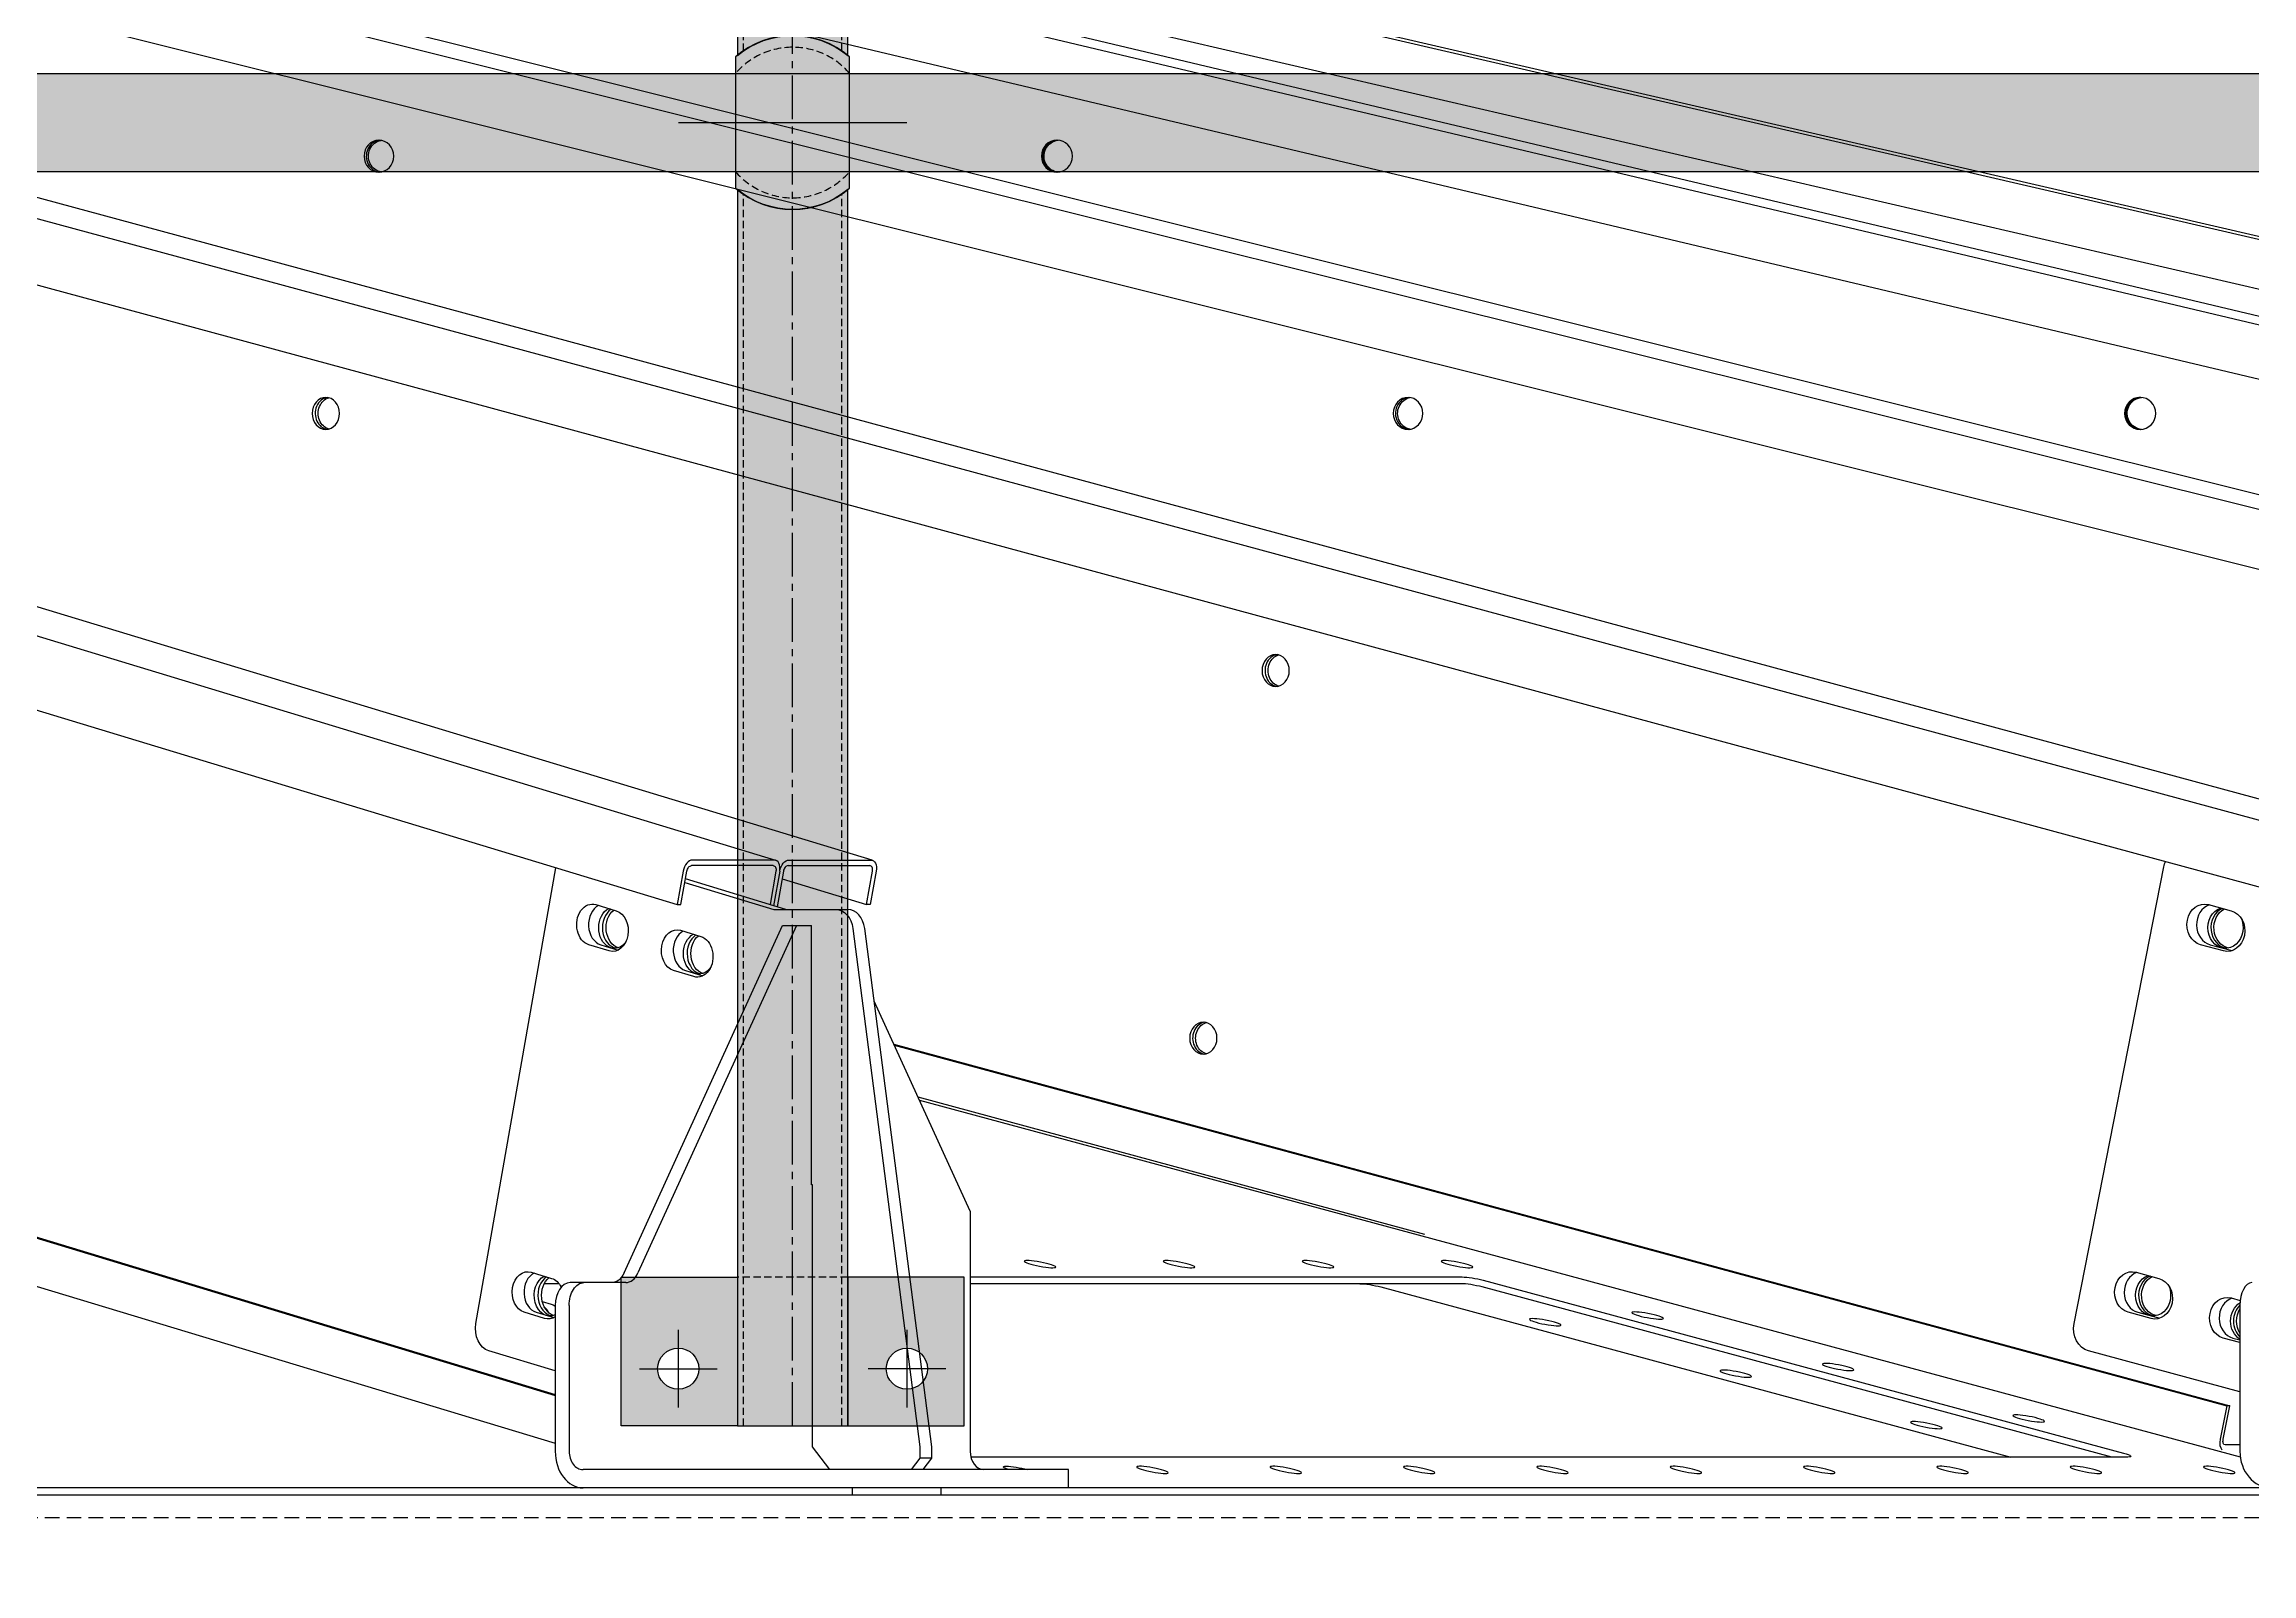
# Model space of a CAD drawing. Header units: millimetres. Extents: x -272986 to 200319, y -34579 to 49604.
# Drawn here: x 13420 to 14386, y 13610 to 14279 of the extents above; entities that cross this region are included whole.
import ezdxf

# ---------------------------------------------------------------- set-up
doc = ezdxf.new("R2010")
doc.units = ezdxf.units.MM
for name, pattern in [('CENTER2', [28.575000000000003, 19.05, -3.175, 3.175, -3.175]), ('HIDDEN', [9.524999999999999, 6.35, -3.175]), ('HIDDEN2', [4.762499999999999, 3.175, -1.5875])]:
    doc.linetypes.add(name, pattern=pattern)
doc.layers.get('Defpoints').update_dxf_attribs({"color": 9})
for name, color, linetype in [('X 0001 M', 7, 'Continuous'), ('X 0515 M', 7, 'Continuous'), ('X 1001 M', 8, 'HIDDEN2'), ('X 1515 M', 8, 'HIDDEN'), ('X 2001 M', 1, 'CENTER2'), ('X 3001 D', 5, 'Continuous'), ('X 5001 H', 8, 'Continuous')]:
    doc.layers.add(name, color=color, linetype=linetype)
doc.layers.add('X 5999 H', color=7, linetype='Continuous', true_color=0xffffff)
doc.styles.add('BIT STD. 3.0', font='isocpeur.ttf', dxfattribs={"height": 2.5})
doc.dimstyles.new('BIT STD. 3.0', dxfattribs={"dimtxt": 3, "dimasz": 3, "dimexe": 1, "dimexo": 0.75, "dimgap": 1, "dimtad": 1, "dimdec": 0, "dimdsep": 46, "dimtxsty": 'BIT STD. 3.0', "dimcen": 0, "dimadec": 0, "dimazin": 0, "dimtfac": 1, "dimtdec": 0, "dimtmove": 0, "dimatfit": 3, "dimfxl": 1, "dimtfill": 1, "dimlwd": -1, "dimlwe": -1, "dimarcsym": 0})

# ---------------------------------------------------------------- blocks, each defined once
blk = doc.blocks.new('A$C79477E6E')
at = {"extrusion": (0, 1, 0)}
for p, q in [((903.5312063859819, 1807.148346581193), (5941.765514146438, 277.4811770428805)), ((5983.979637287925, 277.4811770428623), (945.7453295274463, 1807.148346581178)), ((1005.778426295106, 1807.190208002028), (6655.13038112038, 277.5230384637161)), ((6689.092787826947, 277.523038463698), (1039.740833001648, 1807.190208002014)), ((1083.343408352703, 1807.21483543778), (7204.707215990795, 277.5476658994667)), ((7229.581639094551, 277.5476658994485), (1108.217831456437, 1807.214835437764)), ((1134.300195464933, 1807.228758430649), (7576.947563330057, 277.5615888923367)), ((7592.12151198072, 277.5615888923185), (1149.474144115571, 1807.228758430632)), ((1157.385355568429, 1807.235084336009), (7762.676923543022, 277.5679147976971)), ((7767.776764765349, 277.5679147976789), (1162.485196790742, 1807.235084335995)), ((1014.02843625953, 1741.149352064307), (5898.780234710128, 258.0812768213946)), ((1334.448691796191, 1689.133435874106), (6619.59664632897, 258.0812768213946)), ((1775.685961908388, 1607.919369280638), (7177.416619333144, 258.0812768213946)), ((2524.775437146218, 1453.231355403514), (7558.504774688907, 258.0812768213946)), ((4532.594486681122, 1003.980059078869), (7753.477457252335, 258.0812768213946)), ((5810.711165794721, 74.91050668208663), (5845.696798330016, 274.1980321996198)), ((5901.34604656557, 272.6968277930373), (5898.780234710201, 258.0812768212581)), ((5900.403854831024, 258.0812768212581), (5902.969666686393, 272.6968277930373)), ((5940.740564774609, 275.1327529549999), (5905.020922116444, 275.1327529549999)), ((5941.168200083837, 277.5686781169625), (5905.448557425672, 277.5686781169625)), ((5941.936549586204, 272.6968277930373), (5939.370653540867, 258.0807972526691)), ((5943.560169707056, 272.6968277930373), (5940.912113650335, 257.6127918407419)), ((5945.183789827879, 272.6968277930373), (5942.453573759773, 257.144786428822)), ((5947.235045257945, 275.1327529549999), (5982.95468791611, 275.1327529549999)), ((5947.662680567173, 277.5686781169625), (5983.382323225331, 277.5686781169625)), ((5981.584860872335, 258.0812768212581), (5984.150672727705, 272.6968277930373)), ((5985.774292848528, 272.6968277930373), (5983.208480993158, 258.0812768212581)), ((6509.633143250383, 74.91050668208663), (6548.9526155596, 274.6563699630606)), ((5902.112698877918, 267.815309820633), (5941.028549646358, 256)), ((5946.224134032997, 256), (5902.375610914361, 269.3129271387807)), ((5944.58981824588, 269.313406707477), (5981.584860872437, 258.0812768213509)), ((5131.858151171498, 260.0094137085234), (5845.392060055547, 43.3721300690795)), ((5131.928844446073, 260.4809005565712), (5845.392060055547, 43.86508022641829)), ((5863.159502849874, 258.0895718374832), (5872.050504569455, 255.3901591853555)), ((5898.780234710201, 258.0812768212581), (5900.403854831024, 258.0812768212581)), ((5941.028549646358, 256), (5973.262877517733, 256)), ((5983.208480993158, 258.0812768212581), (5981.584860872335, 258.0812768212581)), ((6568.443253572859, 258.0895718374832), (6578.41269819903, 255.3901591853555)), ((5875.477356677486, 97.00001194459765), (5944.85502865729, 249)), ((5950.938276382094, 249), (5881.56060440229, 97.00001194459765)), ((5900.205343348116, 246.8420191202895), (5909.096345067697, 244.1426064681636)), ((5944.85502865729, 249), (5957.432756865393, 249)), ((5957.432756865393, 135.5), (5957.432756865393, 249)), ((5975.563536116282, 247.6779934804836), (6004.902650756758, 21)), ((6010.098235143396, 21), (5980.75912050292, 247.6779934804836)), ((5868.971530343017, 237.8514980192213), (5860.080528623435, 240.5509106713489)), ((5865.276113010081, 240.5509106713489), (5872.961466943507, 238.2175468617024)), ((6574.960256727969, 237.8514980192213), (6564.990812101812, 240.5509106713489)), ((6569.170800619537, 240.5509106713489), (6578.758069358442, 237.9549792525395)), ((5906.017370841251, 226.6039453020294), (5897.126369121677, 229.3033579541552)), ((5902.321953508315, 229.3033579541552), (5910.007307441749, 226.9699941445087)), ((5213.261883117299, 213.8418656280992), (5845.392060055518, 22.51315940549648)), ((6026.826280829471, 124), (5984.869005135271, 215.9244653555434)), ((5993.484845959134, 197.04796424302), (6577.74737435261, 38.84801224470357)), ((5993.669046550731, 196.6443979813757), (6576.441127940798, 38.84801224469265)), ((6004.015818371361, 173.9755890076976), (6225.590450152977, 113.9801342105529)), ((6004.654203060029, 172.5769478846214), (6582.336551908589, 16.64190636015883)), ((5957.947582380959, 135.5), (5957.432756865393, 135.5)), ((5957.947582380959, 21), (5957.947582380959, 135.5)), ((6026.826280829471, 124), (6026.826280829471, 19)), ((5834.935572440849, 97.31851114791971), (5843.826574160423, 94.61909849579206)), ((6536.795873421546, 97.31851114791971), (6546.76531804771, 94.61909849579206)), ((5847.05444140219, 92.30682208662984), (5840.649448691238, 92.30682208662984)), ((5876.247117605893, 92.75), (5851.886540538824, 92.75)), ((6026.826280829471, 95.22993228098494), (6242.099300202379, 95.22993228098312)), ((6241.553332524771, 92.30682208662802), (6026.826280829471, 92.30682208662984)), ((6206.538641082665, 90.85254444689781), (6481.99439748628, 16.49706326063097)), ((6526.207679215291, 16.49706326062915), (6250.751922811691, 90.85254444689599)), ((6251.297890489284, 93.7756546412511), (6531.303140648033, 18.19210038171332)), ((5840.747599933984, 77.0804373296578), (5831.85659821441, 79.77984998178545)), ((5837.052182601048, 79.77984998178545), (5844.737536534481, 77.44648617213898)), ((5839.741459046967, 84.56096986650482), (5843.659041489405, 83.3715457786002)), ((5845.392060055518, 82.75), (5845.392060055518, 19)), ((5851.475307780322, 82.75), (5851.475307780322, 19)), ((6543.312876576656, 77.0804373296578), (6533.343431950492, 79.77984998178545)), ((6537.523420468224, 79.77984998178545), (6547.110689207129, 77.18391856297421)), ((6578.335226030558, 86.07095843072602), (6582.320570030421, 84.9918523802171)), ((6582.187576122011, 82.75), (6582.187576122011, 19)), ((6582.187576122011, 66.55438901549678), (6574.882784559504, 68.53229726459176)), ((6579.062773077228, 68.53229726459176), (6582.187576122011, 67.68619869132272)), ((5845.392060055518, 54.11793836893594), (5816.409792657458, 62.91729549079719)), ((6582.187576122011, 45.00200275183488), (6516.022990732719, 62.91729549079719)), ((6576.441127940885, 38.84801224457806), (6573.564093381672, 24.23246127280072)), ((6574.870339793462, 24.23246127280072), (6577.747374352675, 38.84801224457806)), ((6577.747374352675, 38.84801224457806), (6576.441127940885, 38.84801224457806)), ((5965.551642036957, 11), (5957.947582380959, 21)), ((6004.902650756758, 21), (6004.902650756758, 16)), ((6010.098235143396, 16), (6010.098235143396, 21)), ((6582.187576122011, 21.79653611083631), (6575.697080445385, 21.79653611083631)), ((6069.872910557377, 11), (5857.558555505118, 11)), ((6004.902650756758, 16), (6001.100620928763, 11)), ((6010.098235143396, 16), (6004.902650756758, 16)), ((6006.296205315401, 11), (6010.098235143396, 16)), ((6533.140497538221, 16.49706326062915), (6027.131678623311, 16.49706326063279)), ((6069.872910557377, 3), (6069.872910557377, 11)), ((7883.500000002063, 3), (-7883.500000002063, 3)), ((-7883.500000002063, 0), (7883.500000002063, 0)), ((5975.249595085075, 3), (5975.249595085075, 0)), ((6013.985480551255, 3), (6013.985480551255, 0))]:
    blk.add_line(p, q, dxfattribs=at)
at = {"extrusion": (0, 0, -1)}
for centre, major_axis, ratio, start_param, end_param in [((5768.281513803344, 585.3971164441409), (7.549516567451064e-15, -7.000000000000066), 0.9238795325112732, -4.25860337486619, 2.024581932313395), ((5770.194930965186, 585.3971164441409), (1.076916333886402e-14, -7.000000000001392), 0.9238795325112744, 2.024581932313577, 2.993114284786654), ((6064.827627509814, 585.3971164441409), (4.662936703425657e-14, -7.000000000000065), 0.972369920397668, -4.258603374866182, 2.024581932313405), ((6065.994854329107, 585.3971164441427), (3.563815909046752e-14, -6.999999999999787), 0.9723699203976691, 2.024581932313325, 3.055744830904387), ((5770.194930965186, 585.3971164441427), (1.332267629550188e-15, -7.000000000000158), 0.9238795325112741, 0.1484783688018698, 2.02458193231338), ((6065.994854329107, 585.3971164441409), (2.797762022055394e-14, -7.000000000000194), 0.972369920397669, 0.085847822683498, 2.024581932313416), ((5745.094691488001, 472.921589272215), (6.217248937900877e-15, -7.000000000000066), 0.8526401643540735, -4.258603374866144, 2.024581932313442), ((5747.707184311595, 472.921589272215), (4.88498130835069e-15, -7.000000000000367), 0.8526401643540746, 0.2206433529070535, 2.024581932313357), ((5747.707184311595, 472.921589272215), (7.327471962526033e-15, -7.000000000000734), 0.852640164354075, 2.024581932313467, 2.920949300682485), ((6218.381793776734, 472.921589272215), (7.549516567451064e-15, -7.000000000000066), 0.9238795325112732, -4.25860337486618, 2.024581932313406), ((6220.295210938577, 472.921589272215), (1.509903313490213e-14, -7.000000000000195), 0.9238795325112743, 0.1484783688020379, 2.024581932313411), ((6220.295210938577, 472.921589272215), (1.620925615952729e-14, -6.999999999999915), 0.9238795325112742, 2.024581932313422, 2.993114284787192), ((6538.551698676372, 472.921589272215), (4.662936703425657e-14, -7.000000000000065), 0.972369920397668, -4.258603374866171, 2.024581932313416), ((6539.718925495665, 472.921589272215), (4.485301019485632e-14, -7.000000000000157), 0.9723699203976689, 0.08584782268370206, 2.024581932313397), ((6539.718925495665, 472.921589272215), (3.952393967665557e-14, -7.000000000000178), 0.9723699203976691, 2.024581932313437, 3.055744830904928), ((6160.488217578091, 360.4460621002891), (6.217248937900877e-15, -7.000000000000066), 0.8526401643540735, -4.258603374866144, 2.024581932313442), ((6163.100710401694, 360.4460621002891), (5.10702591327572e-15, -7.000000000000806), 0.852640164354075, 2.02458193231341, 2.920949300682644), ((6163.100710401694, 360.4460621002891), (6.217248937900877e-15, -7.000000000000391), 0.8526401643540751, 0.2206433529069218, 2.024581932313371), ((5904.593286807216, 272.6968277930373), (0.7262923405322852, 2.392174624913892), 0.6328027369261509, -1.760609734463809, -0.18981340766864), ((5940.312929465381, 272.6968277930373), (0.726292340532335, 2.392174624914055), 0.632802736926151, -0.189813407669047, 1.380982919126031), ((5946.807409948717, 272.6968277930373), (1.452584681064967, 4.78434924982909), 0.6328027369261495, -1.760609734463646, -0.1898134076688631), ((5982.527052606874, 272.6968277930373), (1.452584681064999, 4.784349249829199), 0.6328027369261494, -0.1898134076688285, 1.380982919125909), ((6557.260486081406, 272.4068594196215), (-1.043609643147647e-14, 10.00000000000058), 0.8526401643540781, -1.343903524035618, -1.092497819629564), ((5861.620015736658, 249.320241254416), (6.661338147750939e-15, -9.000000000000007), 0.7604059656000147, 0.2268928027592027, 3.368485456348996), ((5871.261100983134, 247.9705349283522), (-4.440892098500626e-16, -9.000000000000455), 0.7604059656000083, -0.846659110213758, 2.775401650904604), ((5874.50834122481, 247.9705349283522), (4.884981308350687e-15, -9.000000000000101), 0.7604059656000105, 0.2395285212923118, 2.605077743307525), ((5870.511017456232, 246.6208286022902), (-6.439293542825908e-15, 9.000000000000016), 0.7604059656000147, 0.2268928027592028, 3.368485456348996), ((5968.067293131095, 246), (-3.349743072128565e-15, 10.00000000000003), 0.7604059656000147, 1.058985040803676e-16, 1.402199387185464), ((6566.717032837336, 249.320241254416), (8.215650382226158e-15, -9.000000000000007), 0.8526401643540782, 0.2268928027592289, 3.368485456349022), ((6575.881743668189, 247.9705349283522), (-6.433201031573354e-14, -9.00000000000004), 0.852640164354073, -1.570796326794893, 2.868243432235834), ((6578.494236491792, 247.9705349283522), (8.215650382226158e-15, -9.000000000000197), 0.8526401643540751, 0.1710554003417341, 2.726457575736849), ((6576.6864774635, 246.6208286022902), (-8.215650382226158e-15, 9.000000000000016), 0.8526401643540781, 0.2268928027592289, 3.368485456349022), ((6575.881743668189, 247.9705349283522), (-7.895906151134113e-13, -9.000000000001506), 0.852640164354073, -2.089408466944439, -1.570796326795022), ((5898.665856234893, 238.0726885372223), (7.105427357601002e-15, -9.000000000000007), 0.7604059656000149, 0.2268928027592028, 3.368485456348996), ((5908.306941481376, 236.7229822111603), (4.440892098500626e-16, -9.000000000000151), 0.7604059656000085, -0.8466591102126264, 2.775401650904279), ((5911.554181723051, 236.7229822111603), (5.773159728050814e-15, -9.000000000000057), 0.7604059656000106, 0.2395285212923187, 2.605077743307194), ((5907.556857954474, 235.3732758850965), (-5.551115123125783e-15, 9.000000000000016), 0.7604059656000147, 0.2268928027592026, 3.368485456348996), ((6128.840837426778, 199.6750014107238), (6.217248937900877e-15, -7.000000000000066), 0.8526401643540735, -4.258603374866144, 2.024581932313442), ((6131.453330250373, 199.6750014107238), (8.659739592076221e-15, -6.999999999999633), 0.8526401643540749, 2.024581932313381, 2.920949300683075), ((6131.453330250373, 199.6750014107238), (7.993605777301127e-15, -6.999999999999569), 0.8526401643540749, 0.2206433529069274, 2.024581932313446), ((5833.396085327626, 88.54918056485076), (5.995204332975846e-15, -8.999999999999993), 0.7604059656000147, 0.226892802759203, 3.368485456348996), ((5870.163869881097, 102.75), (1.77635683940025e-15, -9.999999999999996), 0.6494480483302025, -0.9581936386914629, -2.542410726391608e-14), ((6057.434592686328, 100.8537086395827), (-6.881005637590263, 1.285208705016824), 0.1322229122309667, -4.096366474251693, 2.186818832927893), ((6118.227875339817, 100.8537086395827), (-6.881005637590263, 1.285208705016824), 0.1322229122309667, -4.096366474251693, 2.186818832927893), ((6179.021157993298, 100.8537086395827), (-6.881005637590263, 1.285208705016824), 0.1322229122309667, -4.096366474251693, 2.186818832927893), ((6239.814440646787, 100.8537086395827), (-6.881005637590263, 1.285208705016824), 0.1322229122309667, -4.096366474251693, 2.186818832927893), ((6535.069652686016, 88.54918056485076), (7.549516567451064e-15, -8.999999999999993), 0.852640164354078, 0.2268928027592293, 3.368485456349022), ((5843.037170574109, 87.19947423878693), (3.996802888650564e-15, -9.000000000000117), 0.7604059656000085, -0.3512782525693936, 2.775401650904501), ((5846.284410815777, 87.19947423878511), (4.662936703425657e-15, -9.000000000000284), 0.7604059656000103, 0.2395285212923132, 2.605077743307475), ((5842.2870870472, 85.84976791272675), (-5.329070518200752e-15, 8.999999999999895), 0.7604059656000148, 0.226892802759205, 0.9913917402245058), ((5857.969788263621, 82.75), (-3.349743072128536e-15, 9.999999999999945), 0.6494480483302024, -1.570796326794897, 5.773159728050814e-15), ((6202.858024384306, 90.73216470622174), (6.881005637591752, -1.2852087050172), 0.1322229122309663, -2.525570147460683, -1.031296693577444), ((6247.617273790926, 93.65527490057684), (6.881005637592443, -1.285208705017361), 0.1322229122309669, -2.525570147461216, -1.031296693577333), ((6544.234363516869, 87.19947423878693), (3.023540182865519e-14, -9.000000000000066), 0.8526401643540732, -1.570796326794897, 2.868243432236065), ((6546.846856340479, 87.19947423878511), (9.103828801926284e-15, -9.000000000000048), 0.852640164354075, 0.1710554003419793, 2.726457575737163), ((6545.039097312187, 85.84976791272493), (-7.549516567451064e-15, 8.999999999999993), 0.852640164354078, 0.2268928027592293, 3.368485456349022), ((6544.234363516876, 87.19947423878693), (-7.953637748414621e-13, -8.999999999999506), 0.8526401643540731, -2.089408466943256, -1.570796326794983), ((6576.609005295028, 77.30162784765889), (7.327471962526033e-15, -8.999999999999995), 0.852640164354078, 0.2268928027592291, 3.368485456349022), ((5842.2870870472, 85.84976791272493), (7.993605777301127e-15, -9), 0.7604059656000146, -0.4709140913479866, 0.2268928027592471), ((5842.11955437619, 74.60221519553124), (5.995204332975845e-15, 8.999999999999755), 0.7604059656000336, 0.2268928027592015, 0.4985824897792441), ((6323.149336527367, 78.35860320519532), (-6.881005637590263, 1.285208705016824), 0.1322229122309667, -4.096366474251693, 2.186818832927893), ((6585.773716125888, 75.95192152159325), (7.918110611626616e-13, 9.000000000000082), 0.8526401643540727, -2.655330114264085, -0.48087831320731), ((6588.386208949491, 75.95192152159325), (7.855938122247608e-13, 9.00000000000101), 0.852640164354075, -2.201233611966472, -0.9403590416238181), ((5818.120333894371, 72.66099613864935), (6.217248937900877e-15, -10.00000000000001), 0.7604059656000148, 0.2268928027592808, 1.797689129554171), ((6278.390087120748, 75.43549301084022), (6.881005637590262, -1.285208705016829), 0.1322229122309675, -4.09636647425169, 2.186818832927897), ((6517.94101377219, 72.66099613864935), (1.043609643147647e-14, -10.00000000000001), 0.8526401643540782, 0.2268928027592989, 1.797689129554189), ((6361.724983001328, 52.94038757645285), (6.881005637590262, -1.285208705016829), 0.1322229122309675, -4.09636647425169, 2.186818832927897), ((6406.48423240794, 55.86349777080795), (-6.881005637590263, 1.285208705016824), 0.1322229122309667, -4.096366474251693, 2.186818832927893), ((6445.059878881908, 30.44528214206548), (6.881005637590262, -1.285208705016829), 0.1322229122309675, -4.09636647425169, 2.186818832927897), ((6489.819128288527, 33.36839233642058), (-6.881005637590263, 1.285208705016824), 0.1322229122309667, -4.096366474251693, 2.186818832927893), ((6576.176586205253, 24.2324612727989), (-0.6533931745822087, -2.41310533533226), 0.5091069603525009, -0.1369868318259533, 1.433809494969011), ((6106.599497810032, 10.87328690203321), (-6.881005637590263, 1.285208705016824), 0.1322229122309667, -4.096366474251693, 2.186818832927893), ((6164.918813604909, 10.87328690203321), (-6.881005637590263, 1.285208705016824), 0.1322229122309667, -4.096366474251693, 2.186818832927893), ((6223.238129399793, 10.87328690203321), (-6.881005637590263, 1.285208705016824), 0.1322229122309667, -4.096366474251693, 2.186818832927893), ((6281.557445194678, 10.87328690203321), (-6.881005637590263, 1.285208705016824), 0.1322229122309667, -4.096366474251693, 2.186818832927893), ((6339.876760989562, 10.87328690203321), (-6.881005637590263, 1.285208705016824), 0.1322229122309667, -4.096366474251693, 2.186818832927893), ((6398.196076784447, 10.87328690203321), (-6.881005637590263, 1.285208705016824), 0.1322229122309667, -4.096366474251693, 2.186818832927893), ((6456.515392579331, 10.87328690203321), (-6.881005637590263, 1.285208705016824), 0.1322229122309667, -4.096366474251693, 2.186818832927893), ((6514.834708374216, 10.87328690203321), (-6.881005637590263, 1.285208705016824), 0.1322229122309667, -4.096366474251693, 2.186818832927893), ((6527.62252394966, 18.07172064103543), (6.881005637594947, -1.285208705017688), 0.132222912230968, -1.03129669357287, 0.6160225061324913), ((6573.1540241691, 10.87328690203321), (-6.881005637590263, 1.285208705016824), 0.1322229122309667, -4.096366474251693, 2.186818832927893)]:
    blk.add_ellipse(centre, major_axis=major_axis, ratio=ratio, start_param=start_param, end_param=end_param, dxfattribs=at)
for centre, major_axis, ratio, start_param, end_param in [((5769.238222384261, 585.3971164441409), (-6.750155989720953e-13, 7.000000000000209), 0.9238795325112729, 0.07403432037984725, 1.11701072127629), ((6065.411240919468, 585.3971164441409), (-3.913536161803677e-14, 7.000000000000576), 0.9723699203976691, 0.04288435030812369, 1.117010721276382), ((5769.238222384276, 585.3971164441427), (6.821210263296962e-13, -7.000000000000169), 0.9238795325112743, -2.02458193231349, -0.07403432037964985), ((5769.238222384261, 585.3971164441409), (-7.93809462606987e-15, 6.999999999999981), 0.9238795325112727, 1.117010721276338, 3.067558333209734), ((6065.411240919468, 585.3971164441427), (7.536193891155563e-13, -7.000000000000353), 0.9723699203976689, -2.02458193231349, -0.04288435030450732), ((6065.411240919453, 585.3971164441409), (-1.998401444325281e-14, 7.000000000000097), 0.9723699203976681, 1.117010721276381, 3.098708303284466), ((5746.400937899813, 472.921589272215), (6.217248937900877e-13, -7.000000000000353), 0.852640164354075, -2.024581932313438, -0.109648292426995), ((5746.400937899791, 472.921589272215), (-1.665334536937735e-15, 6.999999999999873), 0.8526401643540727, 1.11701072127634, 3.0319443611638), ((5746.400937899813, 472.921589272215), (-7.216449660063518e-15, 7.00000000000045), 0.852640164354075, 0.1096482924276691, 1.117010721276328), ((6219.338502357667, 472.921589272215), (6.830092047493967e-13, -7.000000000000195), 0.9238795325112744, -2.024581932313505, -0.07403432038010727), ((6219.338502357645, 472.921589272215), (-6.827871601444712e-15, 6.999999999999897), 0.9238795325112726, 1.117010721276393, 3.067558333210155), ((6219.338502357667, 472.921589272215), (-1.387778780781446e-14, 6.999999999999853), 0.9238795325112743, 0.0740343203809036, 1.117010721276354), ((6539.135312086026, 472.921589272215), (7.425171588693048e-13, -7.000000000000167), 0.9723699203976692, -2.024581932313503, -0.04288435030517967), ((6539.135312086004, 472.921589272215), (-1.80411241501588e-14, 6.999999999999827), 0.9723699203976681, 1.117010721276362, 3.098708303284733), ((6539.135312086026, 472.921589272215), (-4.068967385251199e-14, 7.000000000000006), 0.9723699203976692, 0.04288435030705688, 1.117010721276427), ((6161.794463989903, 360.4460621002909), (-6.994405055138486e-15, 6.99999999999898), 0.8526401643540751, 0.1096482924270784, 1.117010721276509), ((6161.794463989903, 360.4460621002891), (6.226130722097878e-13, -6.999999999999935), 0.8526401643540749, -2.024581932313504, -0.1096482924272257), ((6161.794463989881, 360.4460621002891), (-2.442490654175344e-15, 6.999999999999925), 0.852640164354073, 1.1170107212763, 3.031944361163801), ((5904.593286807216, 272.6968277930373), (1.452584681064968, 4.78434924982909), 0.6328027369261509, 0.1898134076688229, 1.76060973446356), ((5940.312929465381, 272.6968277930373), (1.452584681064901, 4.784349249828873), 0.6328027369261506, -1.380982919126054, 0.18981340766882), ((5946.807409948717, 272.6968277930373), (0.7262923405323178, 2.392174624914002), 0.6328027369261494, 0.189813407668481, 1.76060973446365), ((5982.527052606874, 272.6968277930373), (0.7262923405323511, 2.39217462491411), 0.6328027369261493, -1.380982919126171, 0.1898134076689073), ((5866.815600123296, 249.320241254416), (-6.217248937900877e-15, 8.999999999999991), 0.7604059656000149, 0.3661910026831685, 2.914699850830507), ((5872.884721103957, 247.9705349283522), (7.074341112911497e-13, -8.999999999999831), 0.7604059656000084, -2.685754461787808, -0.1189022879947772), ((5973.262877517733, 246), (-7.105427357601002e-15, 10.00000000000002), 0.7604059656000147, -1.402199387185472, -7.327471962526033e-15), ((6570.897021355067, 249.320241254416), (-1.021405182655144e-14, 9.000000000000007), 0.8526401643540781, 0.2733492213522412, 2.914699850830478), ((6577.187990079972, 247.9705349283522), (4.440892098500626e-16, 9), 0.8526401643540731, 0.3481394054536885, 3.056378340125583), ((5903.861440621538, 238.0726885372223), (-3.996802888650564e-15, 9.000000000000007), 0.7604059656000148, 0.3661910026831725, 2.91469985083048), ((5909.930561602199, 236.7229822111603), (7.0921046813055e-13, -9.000000000000032), 0.7604059656000084, -2.685754461787518, -0.1189022879946928), ((6130.14708383859, 199.6750014107256), (-6.772360450213456e-15, 6.999999999999636), 0.8526401643540751, 0.1096482924266085, 1.117010721276451), ((6130.14708383859, 199.6750014107238), (6.217248937900877e-13, -6.999999999999988), 0.8526401643540749, -2.02458193231353, -0.1096482924276088), ((6130.147083838561, 199.6750014107238), (-2.220446049250313e-15, 7.000000000000004), 0.852640164354073, 1.117010721276329, 3.031944361163956), ((5838.591669714271, 88.54918056485076), (-6.661338147750939e-15, 9.000000000000007), 0.7604059656000149, 0.3661910026831708, 2.914699850830486), ((5876.247117605893, 102.75), (3.349743072128555e-15, -10), 0.6494480483302023, -8.881784197001252e-16, 0.9581936386914365), ((6539.249641203747, 88.54918056485076), (-8.659739592076226e-15, 9.000000000000009), 0.8526401643540782, 0.2733492213522351, 2.914699850830559), ((5844.660790694961, 87.19947423878511), (7.127631818093505e-13, -9.0000000000001), 0.7604059656000105, -2.685754461787078, -0.1189022879966375), ((5851.886540538824, 82.75), (-3.349743072128555e-15, 10), 0.6494480483302024, -8.881784197001252e-16, 1.570796326794896), ((6247.071306113332, 90.73216470622174), (-6.881005637592502, 1.285208705017192), 0.1322229122309703, -2.110295960017913, -0.6160225061340303), ((6545.540609928659, 87.19947423878511), (-4.440892098500626e-16, 9.000000000000218), 0.8526401643540732, 0.3481394054535534, 3.056378340125688), ((6587.412561769164, 82.75), (-2.842451271575424e-15, 10), 0.5224985647159714, -1.77635683940025e-15, 1.570796326794895), ((5836.923969989544, 74.60221519553124), (5.773159728050814e-15, 8.999999999999705), 0.7604059656000336, -0.9815628296312342, -0.566151502245181), ((6580.788993812752, 77.30162784765889), (-9.992007221626406e-15, 8.999999999999991), 0.8526401643540781, 0.2733492213522355, 2.914699850830556), ((6587.079962537671, 75.95192152159325), (7.935874180020619e-13, -9.00000000000003), 0.8526401643540732, -2.450363982466815, -0.6913105161066224), ((6576.176586205253, 24.23246127280072), (-1.306786349164641, -4.826210670665343), 0.5091069603525011, -1.433809494968765, -0.2401593391122543), ((5857.558555505118, 19), (2.156861696797774e-14, -16), 0.7604059656000147, -1.570796326794897, -1.332267629550188e-15), ((5857.558555505118, 19), (-2.17102177258372e-17, -7.999999999999988), 0.7604059656000148, -1.570796326794897, 2.220446049250313e-15), ((6032.909528554275, 19), (-2.171021772583251e-17, -8.000000000000002), 0.7604059656000147, -1.570796326794897, 4.440892098500626e-16), ((6595.829818751674, 19), (2.272304028449333e-14, -16), 0.8526401643540782, -1.570796326794897, -1.332267629550188e-15)]:
    blk.add_ellipse(centre, major_axis=major_axis, ratio=ratio, start_param=start_param, end_param=end_param)
at = {"extrusion": (0, 0, -0.9999999999999999)}
blk.add_ellipse((6048.280182015147, 10.87328690203321), major_axis=(-6.881005637590254, 1.285208705016823), ratio=0.1322229122309665, start_param=-0.8742164537515809, end_param=2.106261466017708, dxfattribs=at)
blk = doc.blocks.new('*D706')
at = {"layer": 'Defpoints', "color": 0, "transparency": 16777216}
for p in [(15596.99999999999, 17732.44809638601), (-1.091393642127514e-10, 13630), (15596.99999999999, 13630)]:
    blk.add_point(p, dxfattribs=at)
at = {"layer": 'X 3001 D', "color": 0, "transparency": 16777216}
for p, q in [((-1.091366087574533e-10, 13675), (-1.088844877758586e-10, 17792.44809638601)), ((15596.99999999999, 13675), (15596.99999999999, 17792.44809638601)), ((179.9999999998911, 17732.44809638601), (15416.99999999999, 17732.44809638601))]:
    blk.add_line(p, q, dxfattribs=at)
for points in [[(179.9999999998911, 17762.44809638601), (179.9999999998911, 17702.44809638601), (-1.08888161716256e-10, 17732.44809638601)], [(15416.99999999999, 17762.44809638601), (15416.99999999999, 17702.44809638601), (15596.99999999999, 17732.44809638601)]]:
    blk.add_solid(points, dxfattribs=at)
at = {"layer": 'X 3001 D', "color": 0, "transparency": 16777216, "insert": (7798.499999999942, 17882.44809638601), "char_height": 150, "attachment_point": 5, "style": 'BIT STD. 3.0', "bg_fill": 3, "box_fill_scale": 1.1, "bg_fill_color": 256, "bg_fill_true_color": 13158600, "bg_fill_transparency": 0}
blk.add_mtext('INTERNAL TANK DIAMETER - %%C15597mm (20 PLATES ROUND)', dxfattribs=at)
blk = doc.blocks.new('*U756')
at = {"layer": 'X 0515 M'}
blk.add_line((0, 55), (15597.00000000012, 55), dxfattribs=at)
at = {"layer": 'X 1515 M'}
blk.add_line((0, 45), (15597.00000000012, 45), dxfattribs=at)
blk = doc.blocks.new('Heavy Duty - HR Std - front elev')
at = {"layer": 'X 5999 H', "ltscale": 10, "true_color": 0xc7c8ca}
h = blk.add_hatch(color=9, dxfattribs=at)
edge = h.paths.add_edge_path()
edge.add_arc((50.00000000000091, 545.0000000000038), 37.99999999999599, 50.540968735997524, 129.4590312640024, ccw=False)
edge.add_line((74.14999999999964, 574.3390098674099), (74.14999999999964, 1065.660990132583))
edge.add_arc((50.00000000000221, 1094.999999999992), 37.99999999999788, 230.5409687359938, 309.4590312639976, ccw=False)
edge.add_line((25.85000000000036, 1065.660990132586), (25.85000000000218, 574.3390098674099))
edge = h.paths.add_edge_path()
edge.add_line((74.93338984173715, 1066.323771674084), (74.93338984173715, 1123.676228325916))
edge.add_arc((50.00000000000091, 1095.000000000001), 37.99999999999988, 48.99371303907665, 131.0062869609233)
edge.add_line((25.06661015826467, 1123.676228325916), (25.06661015826467, 1066.323771674084))
edge.add_arc((50.00000000000091, 1094.999999999999), 37.99999999999988, 228.9937130390767, 311.0062869609233)
edge = h.paths.add_edge_path()
edge.add_arc((50, 544.9999999999958), 37.99999999999621, 230.540968735996, 309.459031264004, ccw=False)
edge.add_line((25.85000000000036, 515.6609901325901), (25.85000000000036, -25))
edge.add_line((25.85000000000036, -25), (-25, -25))
edge.add_line((-25, -25), (-25, 40))
edge.add_line((-25, 40), (25.85000000000036, 40))
edge.add_line((25.85000000000036, 40), (25.85000000000036, -25))
edge.add_line((25.85000000000036, -25), (74.14999999999964, -25))
edge.add_line((74.14999999999964, -25), (125, -25))
edge.add_line((125, -25), (125, 40))
edge.add_line((125, 40), (74.14999999999964, 40))
edge.add_line((74.14999999999964, 40), (74.14999999999964, -25))
edge.add_line((74.14999999999964, -25), (74.14999999999964, 515.6609901325901))
edge = h.paths.add_edge_path()
edge.add_line((74.93338984173715, 516.3237716740841), (74.93338984173715, 573.6762283259159))
edge.add_arc((50.00000000000091, 545.0000000000013), 37.99999999999979, 48.99371303907655, 131.0062869609235)
edge.add_line((25.06661015826467, 573.6762283259159), (25.06661015826467, 516.3237716740841))
edge.add_arc((50.00000000000091, 544.9999999999987), 37.99999999999979, 228.9937130390765, 311.0062869609234)
edge = h.paths.add_edge_path(flags=16)
edge.add_arc((100, 0), 9, 0, 360)
edge = h.paths.add_edge_path(flags=16)
edge.add_arc((0, 0), 9, 0, 360)
at = {"layer": 'X 0001 M'}
for points in [[(74.93338984173715, 1066.323771674084), (74.93338984173715, 1123.676228325916, 0.3739472142884485), (25.06661015826467, 1123.676228325916), (25.06661015826467, 1066.323771674084, 0.3739472142884484)], [(25.85000000000218, 574.3390098674099, -0.3586331317842767), (74.14999999999964, 574.3390098674099), (74.14999999999964, 1065.660990132583, -0.3586331317842717), (25.85000000000036, 1065.660990132586)], [(74.93338984173715, 516.3237716740841), (74.93338984173715, 573.6762283259159, 0.3739472142884485), (25.06661015826467, 573.6762283259159), (25.06661015826467, 516.3237716740841, 0.3739472142884484)]]:
    blk.add_lwpolyline(points, format="xyb", close=True, dxfattribs=at)
at = {"layer": 'X 0001 M', "ltscale": 10}
blk.add_lwpolyline([(74.14999999999964, 515.6609901325901, -0.3586331317842913), (25.85000000000036, 515.6609901325901), (25.85000000000036, -25), (-25, -25), (-25, 40), (25.85000000000036, 40), (25.85000000000036, -25), (74.14999999999964, -25), (125, -25), (125, 40), (74.14999999999964, 40), (74.14999999999964, -25)], format="xyb", close=True, dxfattribs=at)
for centre in [(0, 0), (100, 0)]:
    blk.add_circle(centre, 9, dxfattribs=at)
at = {"layer": 'X 1001 M'}
for p, q in [((28.50000000000182, 576.332890067788), (28.50000000000182, 1063.667109932212)), ((71.49999999999818, 576.332890067788), (71.49999999999818, 1063.667109932212)), ((28.5, -25), (28.5, 513.667109932212)), ((71.5, -25), (71.5, 513.667109932212))]:
    blk.add_line(p, q, dxfattribs=at)
blk.add_lwpolyline([(74.14999999999964, 40), (25.85000000000036, 40)], dxfattribs=at)
for centre, start, end in [((50.00000000000182, 1095), 40.77111638008072, 139.2288836199193), ((50.00000000000182, 1095), 220.7711163800807, 319.2288836199193), ((50.00000000000182, 545), 40.77111638008072, 139.2288836199193), ((50.00000000000182, 545), 220.7711163800807, 319.2288836199193)]:
    blk.add_arc(centre, 32.923, start, end, dxfattribs=at)
at = {"layer": 'X 2001 M'}
blk.add_line((50, -25), (50.00000000000182, 1158), dxfattribs=at)
at = {"layer": 'X 2001 M', "ltscale": 10}
for p, q in [((0.0666101582646661, 1095), (99.93338984173715, 1095)), ((0.0666101582646661, 545), (99.93338984173715, 545)), ((1.818989403545856e-12, 17), (1.818989403545856e-12, -17)), ((99.99999999999818, 17), (99.99999999999818, -17)), ((-17, 0), (17, 0)), ((117, 0), (83, 0))]:
    blk.add_line(p, q, dxfattribs=at)
blk = doc.blocks.new('*D688')
at = {"layer": 'Defpoints', "color": 0, "transparency": 16777216}
for p in [(8011.633869806683, 13259), (11215.46061634927, 13258.5), (390.3356475708861, 0.5)]:
    blk.add_point(p, dxfattribs=at)
at = {"layer": 'X 3001 D', "color": 0, "transparency": 16777216}
for p, q in [((8056.633869806683, 13259), (10495.46061634927, 13259)), ((10495.46061634927, 13259), (10855.46061634927, 13258.5)), ((10855.46061634927, 13258.5), (14586.75666000548, 13258.5))]:
    blk.add_line(p, q, dxfattribs=at)
at = {"layer": 'X 3001 D', "color": 0, "transparency": 16777216, "insert": (12931.10863817737, 13408.5), "char_height": 150, "attachment_point": 5, "style": 'BIT STD. 3.0', "bg_fill": 3, "box_fill_scale": 1.1, "bg_fill_color": 256, "bg_fill_true_color": 13158600, "bg_fill_transparency": 0}
blk.add_mtext('{\\fArial|b0|i0|c0|p34;▼}13.259m - {\\C7;N01, N02, N03, N05, N07}', dxfattribs=at)

msp = doc.modelspace()

# ---------------------------------------------------------------- hatches: boundary and pattern name
at = {"layer": 'X 5999 H', "true_color": 0xc7c8ca}
h = msp.add_hatch(color=9, dxfattribs=at)
h.dxf.hatch_style = 1
edge = h.paths.add_edge_path()
edge.add_line((129.7083314060146, 14266.62214799581), (15668.49627921, 14266.62214799581))
edge.add_arc((15668.49627921, 14245.12214799581), 21.5, -90, 90, ccw=False)
edge.add_line((15668.49627921, 14223.62214799581), (129.7083314060146, 14223.62214799581))
edge.add_arc((129.7083314060146, 14245.12214799581), 21.5, 90, 270, ccw=False)

# ---------------------------------------------------------------- linework, layer by layer
msp.add_lwpolyline([(129.7083314060146, 14266.62214799581), (15668.49627921, 14266.62214799581, -0.9999999999999999), (15668.49627921, 14223.62214799581), (129.7083314060146, 14223.62214799581, -0.9999999999999999)], format="xyb", close=True)

# ---------------------------------------------------------------- block references
at = {"layer": 'X 5001 H', "color": 252}
msp.add_blockref('A$C79477E6E', (7798.499999999898, 13645), dxfattribs=at)

# ---------------------------------------------------------------- next in the draw order: dimensions: what is measured, and where the dimension line sits
at = {"layer": 'X 3001 D'}
dim = msp.add_linear_dim(base=(15596.99999999999, 17732.44809638601), p1=(-1.091393642127514e-10, 13630), p2=(15596.99999999999, 13630), text='INTERNAL TANK DIAMETER - %%C<>mm (20 PLATES ROUND)', dimstyle='BIT STD. 3.0', dxfattribs=at)
dim.commit()
dim.dimension.update_dxf_attribs({"geometry": '*D706', "text_midpoint": (7798.499999999942, 17882.44809638601)})

# ---------------------------------------------------------------- next in the draw order: block references
msp.add_blockref('*U756', (-1.164153218269348e-10, 13590))
at = {"layer": 'X 0001 M'}
msp.add_blockref('Heavy Duty - HR Std - front elev', (13697.69772343806, 13700.12214799581), dxfattribs=at)

# ---------------------------------------------------------------- next in the draw order: dimensions: what is measured, and where the dimension line sits
at = {"layer": 'X 3001 D'}
dim = msp.add_ordinate_dim(feature_location=(8011.633869806683, 13259), offset=(3203.826746542587, -0.5), dtype=0, origin=(390.3356475708861, 0.5), text='{\\fArial|b0|i0|c0|p34;▼}<> - {\\C7;N01, N02, N03, N05, N07}', dimstyle='BIT STD. 3.0', override={"dimdec": 3, "dimlfac": 0.001, "dimzin": 0, "dimpost": 'm'}, dxfattribs=at)
dim.commit()
dim.dimension.update_dxf_attribs({"geometry": '*D688', "text_midpoint": (12931.10863817737, 13408.5)})

doc.saveas('drawing.dxf')
